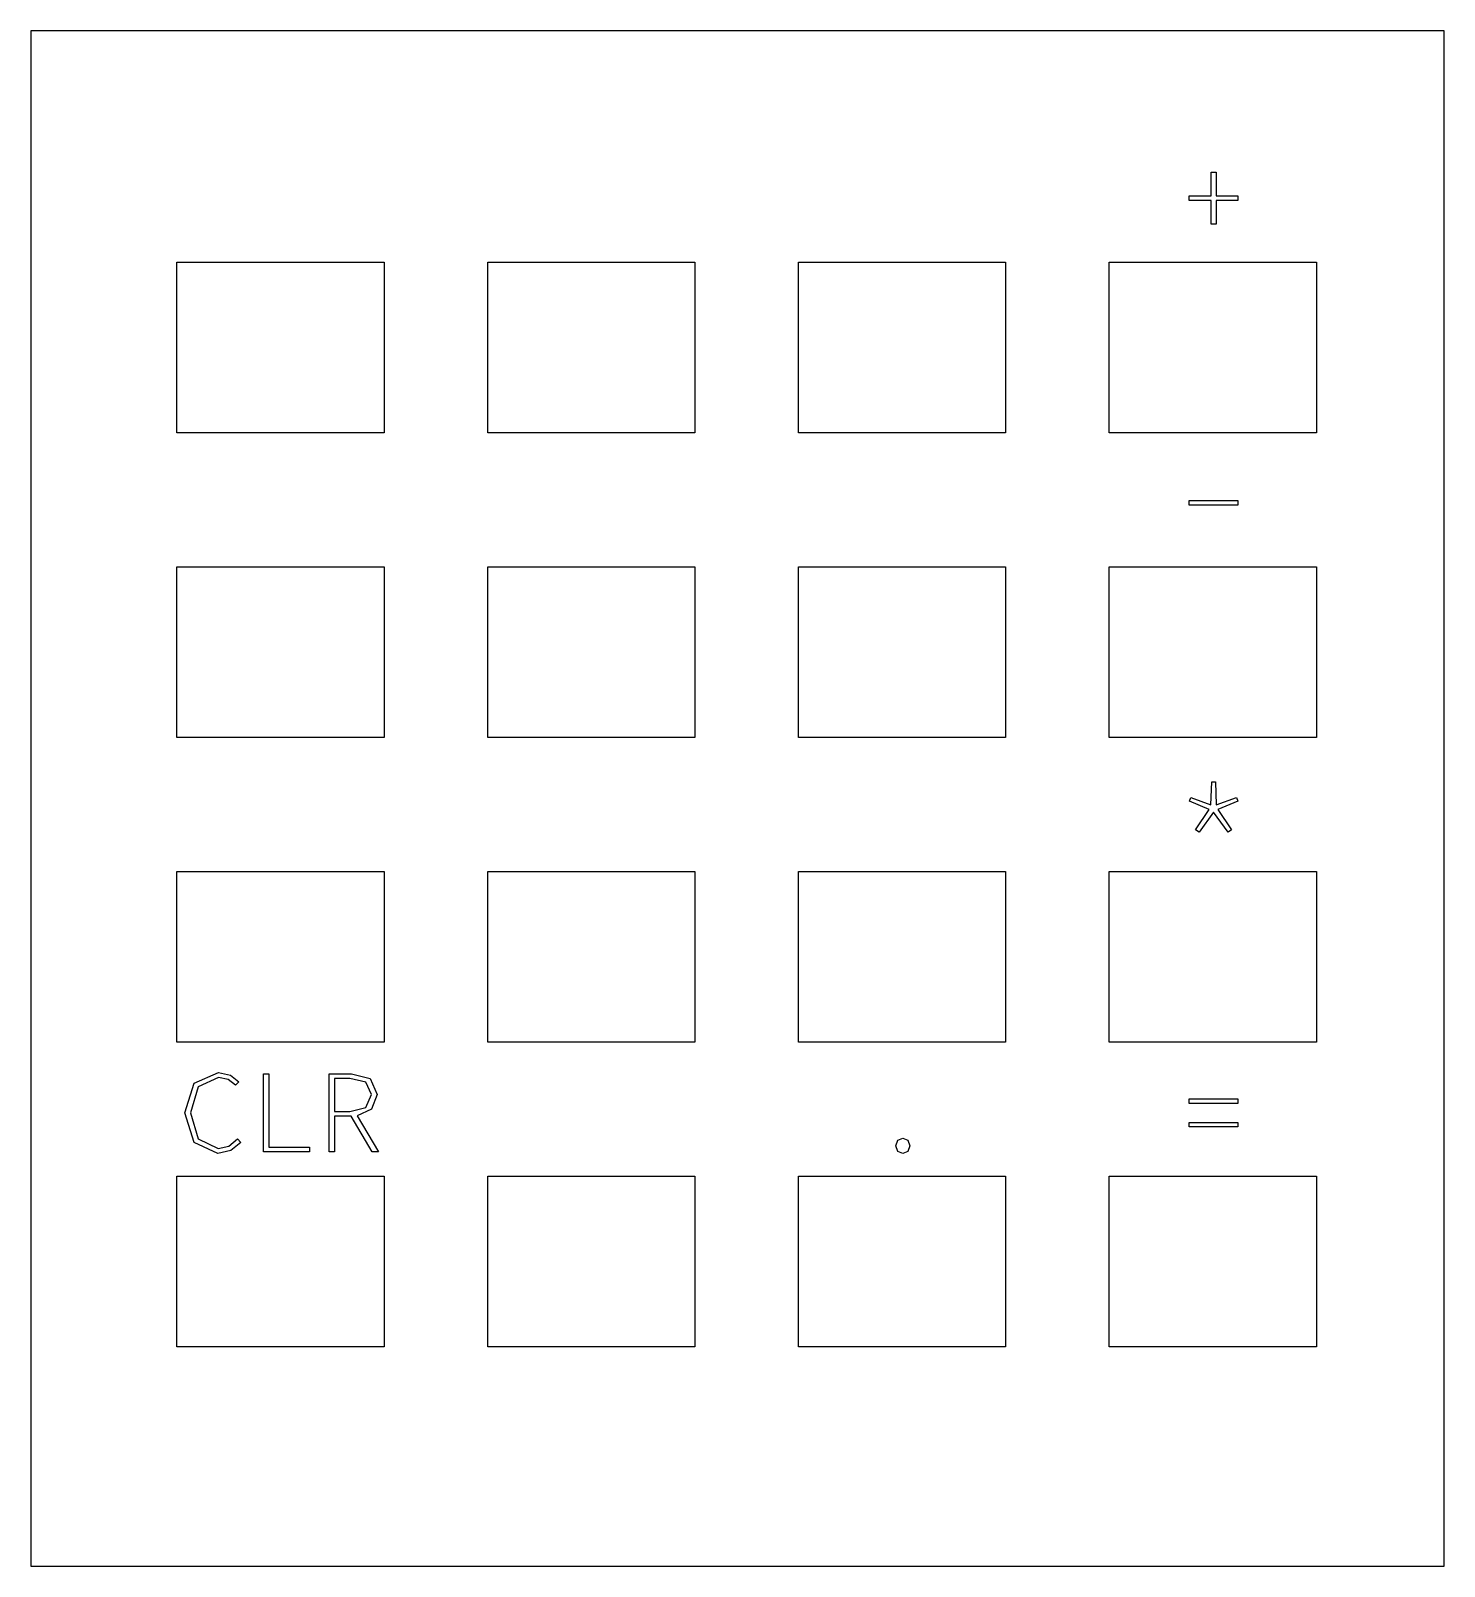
# Model space of a CAD drawing. Header units: metres. Extents: x 0 to 58, y 0 to 63.
import ezdxf

# ---------------------------------------------------------------- set-up
doc = ezdxf.new("R2010")
doc.units = ezdxf.units.M

msp = doc.modelspace()

# ---------------------------------------------------------------- linework, layer by layer
for p, q in [((58, 63), (0, 63)), ((0, 63), (0, 0)), ((58, 0), (58, 63)), ((48.4317, 56.22), (48.4317, 57.197)), ((48.4317, 57.197), (48.6357, 57.197)), ((48.6357, 57.197), (48.6357, 56.22)), ((47.5367, 56.036), (47.5367, 56.22)), ((47.5367, 56.22), (48.4317, 56.22)), ((48.6357, 56.22), (49.5297, 56.22)), ((49.5297, 56.22), (49.5297, 56.036)), ((48.4317, 56.036), (47.5367, 56.036)), ((48.4317, 55.058), (48.4317, 56.036)), ((49.5297, 56.036), (48.6357, 56.036)), ((48.6357, 56.036), (48.6357, 55.058)), ((48.6357, 55.058), (48.4317, 55.058)), ((6, 46.5), (6, 53.5)), ((6, 53.5), (14.5, 53.5)), ((14.5, 53.5), (14.5, 46.5)), ((18.75, 46.5), (18.75, 53.5)), ((18.75, 53.5), (27.25, 53.5)), ((27.25, 53.5), (27.25, 46.5)), ((31.5, 46.5), (31.5, 53.5)), ((31.5, 53.5), (40, 53.5)), ((40, 53.5), (40, 46.5)), ((44.25, 46.5), (44.25, 53.5)), ((44.25, 53.5), (52.75, 53.5)), ((52.75, 53.5), (52.75, 46.5)), ((14.5, 46.5), (6, 46.5)), ((27.25, 46.5), (18.75, 46.5)), ((40, 46.5), (31.5, 46.5)), ((52.75, 46.5), (44.25, 46.5)), ((47.5367, 43.536), (47.5367, 43.72)), ((47.5367, 43.72), (49.5297, 43.72)), ((49.5297, 43.536), (47.5367, 43.536)), ((49.5297, 43.72), (49.5297, 43.536)), ((6, 34), (6, 41)), ((6, 41), (14.5, 41)), ((14.5, 41), (14.5, 34)), ((18.75, 34), (18.75, 41)), ((18.75, 41), (27.25, 41)), ((27.25, 41), (27.25, 34)), ((31.5, 34), (31.5, 41)), ((31.5, 41), (40, 41)), ((40, 41), (40, 34)), ((44.25, 34), (44.25, 41)), ((44.25, 41), (52.75, 41)), ((52.75, 41), (52.75, 34)), ((14.5, 34), (6, 34)), ((27.25, 34), (18.75, 34)), ((40, 34), (31.5, 34)), ((52.75, 34), (44.25, 34)), ((48.4267, 31.24), (48.4557, 32.188)), ((48.4557, 32.188), (48.6117, 32.188)), ((48.6117, 32.188), (48.6407, 31.24)), ((47.5417, 31.39), (47.5957, 31.536)), ((47.5957, 31.536), (48.4267, 31.24)), ((48.6407, 31.24), (49.4717, 31.536)), ((49.4717, 31.536), (49.5257, 31.39)), ((48.3587, 31.045), (47.5417, 31.39)), ((47.7947, 30.214), (48.3587, 31.045)), ((48.5337, 30.933), (47.9357, 30.112)), ((49.1317, 30.112), (48.5337, 30.933)), ((49.5257, 31.39), (48.7087, 31.045)), ((48.7087, 31.045), (49.2727, 30.214)), ((47.9357, 30.112), (47.7947, 30.214)), ((49.2727, 30.214), (49.1317, 30.112)), ((6, 21.5), (6, 28.5)), ((6, 28.5), (14.5, 28.5)), ((14.5, 28.5), (14.5, 21.5)), ((18.75, 21.5), (18.75, 28.5)), ((18.75, 28.5), (27.25, 28.5)), ((27.25, 28.5), (27.25, 21.5)), ((31.5, 21.5), (31.5, 28.5)), ((31.5, 28.5), (40, 28.5)), ((40, 28.5), (40, 21.5)), ((44.25, 21.5), (44.25, 28.5)), ((44.25, 28.5), (52.75, 28.5)), ((52.75, 28.5), (52.75, 21.5)), ((14.5, 21.5), (6, 21.5)), ((27.25, 21.5), (18.75, 21.5)), ((40, 21.5), (31.5, 21.5)), ((52.75, 21.5), (44.25, 21.5)), ((6.70668, 19.8172), (7.70206, 20.264)), ((7.70206, 20.264), (8.19118, 20.1465)), ((9.55469, 17), (9.55469, 20.2)), ((9.55469, 20.2), (9.76869, 20.2)), ((9.76869, 20.2), (9.76869, 17.194)), ((12.2423, 17), (12.2423, 20.2)), ((12.2423, 20.2), (13.1563, 20.2)), ((13.1563, 20.2), (13.9227, 20.0066)), ((6.32706, 18.607), (6.70668, 19.8172)), ((6.86668, 19.6675), (6.56006, 18.607)), ((7.70206, 20.059), (6.86668, 19.6675)), ((8.09531, 19.9691), (7.70206, 20.059)), ((8.39706, 19.733), (8.09531, 19.9691)), ((8.19118, 20.1465), (8.53406, 19.879)), ((8.53406, 19.879), (8.39706, 19.733)), ((13.0983, 20.01), (12.4663, 20.01)), ((12.4663, 20.01), (12.4663, 18.656)), ((13.7542, 19.8625), (13.0983, 20.01)), ((13.9833, 19.355), (13.7542, 19.8625)), ((13.9227, 20.0066), (14.2113, 19.355)), ((13.7542, 18.8289), (13.9833, 19.355)), ((14.2113, 19.355), (13.9883, 18.7547)), ((47.5367, 18.991), (47.5367, 19.176)), ((47.5367, 19.176), (49.5297, 19.176)), ((49.5297, 18.991), (47.5367, 18.991)), ((49.5297, 19.176), (49.5297, 18.991)), ((6.70306, 17.3875), (6.32706, 18.607)), ((6.56006, 18.607), (6.86493, 17.539)), ((12.4663, 18.656), (13.0983, 18.656)), ((13.1463, 18.472), (12.4663, 18.472)), ((12.4663, 18.472), (12.4663, 17)), ((13.0983, 18.656), (13.7542, 18.8289)), ((14.0123, 17), (13.1463, 18.472)), ((13.9883, 18.7547), (13.3903, 18.486)), ((13.3903, 18.486), (14.2743, 17)), ((47.5367, 18.024), (47.5367, 18.208)), ((47.5367, 18.208), (49.5297, 18.208)), ((49.5297, 18.024), (47.5367, 18.024)), ((49.5297, 18.208), (49.5297, 18.024)), ((7.67307, 16.936), (6.70306, 17.3875)), ((6.86493, 17.539), (7.68806, 17.14)), ((8.21082, 17.0587), (7.67307, 16.936)), ((7.68806, 17.14), (8.12318, 17.2384)), ((8.12318, 17.2384), (8.49005, 17.534)), ((8.62106, 17.393), (8.21082, 17.0587)), ((8.49005, 17.534), (8.62106, 17.393)), ((9.76869, 17.194), (11.4457, 17.194)), ((11.4457, 17.194), (11.4457, 17)), ((35.4917, 17.251), (35.5811, 17.4859)), ((35.5811, 17.0189), (35.4917, 17.251)), ((35.5811, 17.4859), (35.7837, 17.567)), ((35.7837, 16.936), (35.5811, 17.0189)), ((35.7837, 17.567), (35.9863, 17.4859)), ((35.9863, 17.0189), (35.7837, 16.936)), ((35.9863, 17.4859), (36.0757, 17.251)), ((36.0757, 17.251), (35.9863, 17.0189)), ((11.4457, 17), (9.55469, 17)), ((12.4663, 17), (12.2423, 17)), ((14.2743, 17), (14.0123, 17)), ((6, 9), (6, 16)), ((6, 16), (14.5, 16)), ((14.5, 16), (14.5, 9)), ((18.75, 9), (18.75, 16)), ((18.75, 16), (27.25, 16)), ((27.25, 16), (27.25, 9)), ((31.5, 9), (31.5, 16)), ((31.5, 16), (40, 16)), ((40, 16), (40, 9)), ((44.25, 9), (44.25, 16)), ((44.25, 16), (52.75, 16)), ((52.75, 16), (52.75, 9)), ((14.5, 9), (6, 9)), ((27.25, 9), (18.75, 9)), ((40, 9), (31.5, 9)), ((52.75, 9), (44.25, 9)), ((0, 0), (58, 0))]:
    msp.add_line(p, q)

doc.saveas('drawing.dxf')
